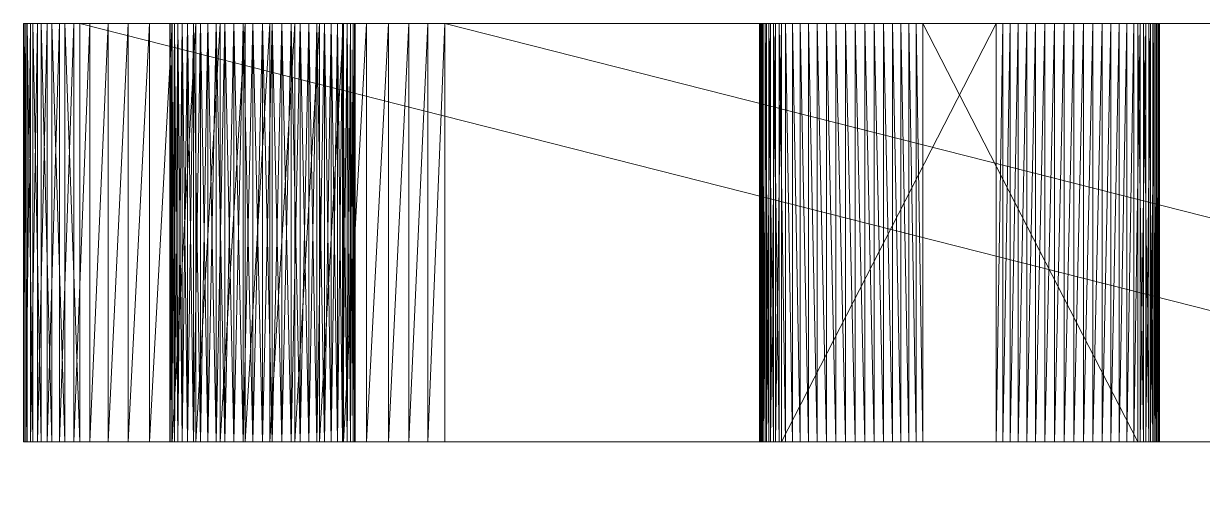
# Model space of a CAD drawing. Header units: inches. Extents: x 210.5 to 250, y 140.8 to 167.8.
# Drawn here: x 210.52 to 230.25, y 159.77 to 167.77 of the extents above; entities that cross this region are included whole.
import ezdxf

# ---------------------------------------------------------------- set-up
doc = ezdxf.new("R2010")
doc.units = ezdxf.units.IN
doc.header["$MEASUREMENT"] = 0
doc.layers.get('0').update_dxf_attribs({"lineweight": 0})

msp = doc.modelspace()

# ---------------------------------------------------------------- meshes
at = {"color": 7, "linetype": 'Continuous'}
mesh = msp.add_polyface(dxfattribs=at)
corners = [(213.263, 160.767, 3.569), (211.461, 160.767, 5.239), (211.208, 160.767, 4.905), (213.174, 160.767, 3.433), (210.991, 160.767, 4.547), (213.101, 160.767, 3.288), (210.813, 160.767, 4.168), (213.042, 160.767, 3.137), (210.753, 160.767, 1.302), (213.101, 160.767, 2.027), (213.042, 160.767, 2.179), (210.632, 160.767, 1.702), (213, 160.767, 2.335), (210.554, 160.767, 2.114), (212.975, 160.767, 2.496), (210.519, 160.767, 2.531), (212.967, 160.767, 2.658), (210.527, 160.767, 2.949), (212.975, 160.767, 2.82), (210.58, 160.767, 3.365), (213, 160.767, 2.98), (210.675, 160.767, 3.772), (210.916, 160.767, 0.916), (211.118, 160.767, 0.549), (213.174, 160.767, 1.883), (211.357, 160.767, 0.205), (213.263, 160.767, 1.746), (211.63, 160.767, -0.112), (213.365, 160.767, 1.62), (211.936, 160.767, -0.398), (213.479, 160.767, 1.506), (211.208, 167.767, 4.905), (212.269, 160.767, -0.651), (212.269, 167.767, -0.651), (211.936, 167.767, -0.398), (211.63, 167.767, -0.112), (211.357, 167.767, 0.205), (211.118, 167.767, 0.549), (210.916, 167.767, 0.916), (210.753, 167.767, 1.302), (210.632, 167.767, 1.702), (210.554, 167.767, 2.114), (210.519, 167.767, 2.531), (210.527, 167.767, 2.949), (210.58, 167.767, 3.365), (210.675, 167.767, 3.772), (210.813, 167.767, 4.168), (210.991, 167.767, 4.547)]
mesh.append_faces([[corners[k] for k in face] for face in [(0, 1, 2), (3, 2, 4), (5, 6, 7), (5, 4, 6), (8, 9, 10), (11, 10, 12), (13, 12, 14), (15, 14, 16), (17, 16, 18), (19, 18, 20), (21, 20, 7), (6, 21, 7), (21, 19, 20), (19, 17, 18), (17, 15, 16), (15, 13, 14), (13, 11, 12), (11, 8, 10), (8, 22, 9), (22, 23, 24), (23, 25, 26), (25, 27, 28), (27, 29, 30), (1, 31, 2), (32, 29, 33), (29, 27, 34), (27, 25, 35), (25, 23, 36), (23, 22, 37), (22, 8, 38), (8, 11, 39), (11, 13, 40), (13, 15, 41), (15, 17, 42), (17, 19, 43), (19, 21, 44), (21, 6, 45), (6, 4, 46), (4, 2, 47)]], dxfattribs={"color": 7})
mesh = msp.add_polyface(dxfattribs=at)
corners = [(211.461, 167.767, 5.239), (211.208, 167.767, 4.905), (211.461, 160.767, 5.239), (211.208, 160.767, 4.905), (210.991, 167.767, 4.547), (210.991, 160.767, 4.547), (210.813, 167.767, 4.168), (210.813, 160.767, 4.168), (210.675, 167.767, 3.772), (210.675, 160.767, 3.772), (210.58, 167.767, 3.365), (210.58, 160.767, 3.365), (210.527, 167.767, 2.949), (210.527, 160.767, 2.949), (210.519, 167.767, 2.531), (210.519, 160.767, 2.531), (210.554, 167.767, 2.114), (210.554, 160.767, 2.114), (210.632, 167.767, 1.702), (210.632, 160.767, 1.702), (210.753, 167.767, 1.302), (210.753, 160.767, 1.302), (210.916, 167.767, 0.916), (210.916, 160.767, 0.916), (211.118, 167.767, 0.549), (211.118, 160.767, 0.549), (211.357, 167.767, 0.205), (211.357, 160.767, 0.205), (211.63, 167.767, -0.112), (211.63, 160.767, -0.112), (211.936, 167.767, -0.398), (211.936, 160.767, -0.398), (212.269, 167.767, -0.651), (213.101, 167.767, 3.288), (213.042, 167.767, 3.137), (213, 167.767, 2.98), (212.975, 167.767, 2.82), (212.967, 167.767, 2.658), (212.975, 167.767, 2.496), (213, 167.767, 2.335), (213.042, 167.767, 2.179), (213.101, 167.767, 2.027), (213.479, 167.767, 1.506), (213.365, 167.767, 1.62), (213.263, 167.767, 1.746), (213.174, 167.767, 1.883), (213.174, 167.767, 3.433), (213.263, 167.767, 3.569)]
mesh.append_faces([[corners[k] for k in face] for face in [(0, 1, 2), (3, 1, 4), (5, 4, 6), (7, 6, 8), (9, 8, 10), (11, 10, 12), (13, 12, 14), (15, 14, 16), (17, 16, 18), (19, 18, 20), (21, 20, 22), (23, 22, 24), (25, 24, 26), (27, 26, 28), (29, 28, 30), (31, 30, 32), (6, 33, 34), (8, 34, 35), (10, 35, 36), (12, 36, 37), (14, 37, 38), (16, 38, 39), (18, 39, 40), (20, 40, 41), (30, 28, 42), (28, 26, 43), (26, 24, 44), (24, 22, 45), (22, 20, 41), (20, 18, 40), (18, 16, 39), (16, 14, 38), (14, 12, 37), (12, 10, 36), (10, 8, 35), (8, 6, 34), (6, 4, 33), (4, 1, 46), (1, 0, 47)]], dxfattribs={"color": 7})
mesh = msp.add_polyface(dxfattribs=at)
corners = [(213.365, 160.767, 3.695), (211.461, 160.767, 5.239), (213.263, 160.767, 3.569), (213.479, 160.767, 3.809), (213.605, 160.767, 3.912), (213.742, 160.767, 4), (213.886, 160.767, 4.074), (214.038, 160.767, 4.132), (214.194, 160.767, 4.174), (214.355, 160.767, 4.199), (211.208, 160.767, 4.905), (213.174, 160.767, 3.433), (210.991, 160.767, 4.547), (213.101, 160.767, 3.288), (212.627, 160.767, -0.868), (213.886, 160.767, 1.242), (213.742, 160.767, 1.315), (212.269, 160.767, -0.651), (213.605, 160.767, 1.404), (211.936, 160.767, -0.398), (213.479, 160.767, 1.506), (211.63, 160.767, -0.112), (213.365, 160.767, 1.62), (211.357, 160.767, 0.205), (213.263, 160.767, 1.746), (211.118, 160.767, 0.549), (213.174, 160.767, 1.883), (210.916, 160.767, 0.916), (213.101, 160.767, 2.027), (213.006, 160.767, -1.046), (212.975, 160.767, 2.496), (212.967, 167.767, 2.658), (212.967, 160.767, 2.658), (213, 160.767, 2.335), (212.975, 167.767, 2.496), (213, 167.767, 2.335), (213.042, 160.767, 2.179), (213.042, 167.767, 2.179), (213.101, 167.767, 2.027), (213.174, 167.767, 1.883), (213.263, 167.767, 1.746), (213.365, 167.767, 1.62), (213.479, 167.767, 3.809), (213.365, 167.767, 3.695), (213.263, 167.767, 3.569), (213.174, 167.767, 3.433), (213.101, 167.767, 3.288), (213.042, 160.767, 3.137), (213.042, 167.767, 3.137), (213, 160.767, 2.98), (213, 167.767, 2.98), (212.975, 160.767, 2.82), (212.975, 167.767, 2.82), (213.402, 160.767, -1.184), (213.402, 167.767, -1.184), (213.006, 167.767, -1.046), (212.627, 167.767, -0.868)]
mesh.append_faces([[corners[k] for k in face] for face in [(0, 1, 2), (0, 3, 1), (1, 3, 4), (5, 1, 4), (5, 6, 1), (1, 6, 7), (8, 1, 7), (8, 9, 1), (2, 10, 11), (11, 12, 13), (14, 15, 16), (17, 16, 18), (19, 18, 20), (21, 20, 22), (23, 22, 24), (25, 24, 26), (27, 26, 28), (19, 17, 18), (17, 14, 16), (14, 29, 15), (30, 31, 32), (30, 33, 34), (35, 33, 36), (37, 36, 28), (38, 28, 26), (39, 26, 24), (40, 24, 22), (41, 22, 20), (42, 3, 0), (43, 0, 2), (44, 2, 11), (45, 11, 13), (46, 13, 47), (48, 47, 49), (50, 49, 51), (52, 51, 32), (53, 29, 54), (29, 14, 55), (14, 17, 56)]], dxfattribs={"color": 7})
mesh = msp.add_polyface(dxfattribs=at)
corners = [(212.975, 160.767, 2.496), (212.975, 167.767, 2.496), (212.967, 167.767, 2.658), (213, 160.767, 2.335), (213, 167.767, 2.335), (212.975, 167.767, 2.82), (212.967, 160.767, 2.658), (213, 167.767, 2.98), (212.975, 160.767, 2.82), (213.042, 167.767, 3.137), (213, 160.767, 2.98), (213.101, 167.767, 3.288), (213.042, 160.767, 3.137), (213.174, 167.767, 3.433), (213.101, 160.767, 3.288), (213.263, 167.767, 3.569), (213.174, 160.767, 3.433), (213.365, 167.767, 3.695), (213.263, 160.767, 3.569), (213.479, 167.767, 3.809), (213.365, 160.767, 3.695), (213.479, 167.767, 1.506), (213.365, 167.767, 1.62), (213.479, 160.767, 1.506), (213.263, 167.767, 1.746), (213.365, 160.767, 1.62), (213.174, 167.767, 1.883), (213.263, 160.767, 1.746), (213.101, 167.767, 2.027), (213.174, 160.767, 1.883), (213.042, 167.767, 2.179), (213.101, 160.767, 2.027), (213.042, 160.767, 2.179), (212.269, 160.767, -0.651), (212.269, 167.767, -0.651), (212.627, 167.767, -0.868), (212.627, 160.767, -0.868), (213.006, 167.767, -1.046), (213.006, 160.767, -1.046), (213.402, 167.767, -1.184), (214.355, 167.767, 4.199), (211.461, 167.767, 5.239), (214.517, 167.767, 4.208), (214.194, 167.767, 4.174), (214.038, 167.767, 4.132), (213.886, 167.767, 4.074), (213.742, 167.767, 4), (213.605, 167.767, 3.912), (211.208, 167.767, 4.905), (210.991, 167.767, 4.547), (210.916, 167.767, 0.916), (211.118, 167.767, 0.549), (211.357, 167.767, 0.205), (211.63, 167.767, -0.112), (211.936, 167.767, -0.398), (213.605, 167.767, 1.404), (213.742, 167.767, 1.315), (213.886, 167.767, 1.242)]
mesh.append_faces([[corners[k] for k in face] for face in [(0, 1, 2), (1, 3, 4), (2, 5, 6), (5, 7, 8), (7, 9, 10), (9, 11, 12), (11, 13, 14), (13, 15, 16), (15, 17, 18), (17, 19, 20), (21, 22, 23), (22, 24, 25), (24, 26, 27), (26, 28, 29), (28, 30, 31), (30, 4, 32), (33, 34, 35), (36, 35, 37), (38, 37, 39), (40, 41, 42), (40, 43, 41), (41, 43, 44), (45, 41, 44), (45, 46, 41), (41, 46, 47), (19, 41, 47), (19, 17, 41), (41, 17, 15), (48, 15, 13), (49, 13, 11), (50, 28, 26), (51, 26, 24), (52, 24, 22), (53, 22, 21), (54, 21, 55), (34, 55, 56), (35, 56, 57), (37, 35, 57), (35, 34, 56), (34, 54, 55)]], dxfattribs={"color": 7})
mesh = msp.add_polyface(dxfattribs=at)
corners = [(211.461, 160.767, 5.239), (214.355, 160.767, 4.199), (214.517, 160.767, 4.208), (214.679, 160.767, 4.199), (215.061, 160.767, -1.305), (214.839, 160.767, 1.141), (214.679, 160.767, 1.116), (214.643, 160.767, -1.34), (214.517, 160.767, 1.108), (214.225, 160.767, -1.332), (214.355, 160.767, 1.116), (213.809, 160.767, -1.279), (214.194, 160.767, 1.141), (213.402, 160.767, -1.184), (214.038, 160.767, 1.183), (213.006, 160.767, -1.046), (213.886, 160.767, 1.242), (213.479, 167.767, 1.506), (213.479, 160.767, 1.506), (213.605, 160.767, 1.404), (213.605, 167.767, 1.404), (213.742, 160.767, 1.315), (213.742, 167.767, 1.315), (213.886, 167.767, 1.242), (214.038, 167.767, 1.183), (214.194, 167.767, 1.141), (214.355, 167.767, 1.116), (214.517, 167.767, 1.108), (214.679, 167.767, 1.116), (214.839, 167.767, 1.141), (214.996, 160.767, 1.183), (214.996, 167.767, 1.183), (215.147, 160.767, 1.242), (215.147, 167.767, 4.074), (215.147, 160.767, 4.074), (214.996, 160.767, 4.132), (214.996, 167.767, 4.132), (214.839, 160.767, 4.174), (214.839, 167.767, 4.174), (214.679, 167.767, 4.199), (214.517, 167.767, 4.208), (214.355, 167.767, 4.199), (214.194, 160.767, 4.174), (214.194, 167.767, 4.174), (214.038, 160.767, 4.132), (214.038, 167.767, 4.132), (213.886, 160.767, 4.074), (213.886, 167.767, 4.074), (213.742, 160.767, 4), (213.742, 167.767, 4), (213.605, 160.767, 3.912), (213.605, 167.767, 3.912), (213.479, 160.767, 3.809), (215.061, 167.767, -1.305), (214.643, 167.767, -1.34), (214.225, 167.767, -1.332), (213.809, 167.767, -1.279)]
mesh.append_faces([[corners[k] for k in face] for face in [(0, 1, 2), (3, 0, 2), (4, 5, 6), (7, 6, 8), (9, 8, 10), (11, 10, 12), (13, 12, 14), (15, 14, 16), (15, 13, 14), (13, 11, 12), (11, 9, 10), (9, 7, 8), (7, 4, 6), (17, 18, 19), (20, 19, 21), (22, 21, 16), (23, 16, 14), (24, 14, 12), (25, 12, 10), (26, 10, 8), (27, 8, 6), (28, 6, 5), (29, 5, 30), (31, 30, 32), (33, 34, 35), (36, 35, 37), (38, 37, 3), (39, 3, 2), (40, 2, 1), (41, 1, 42), (43, 42, 44), (45, 44, 46), (47, 46, 48), (49, 48, 50), (51, 50, 52), (4, 7, 53), (7, 9, 54), (9, 11, 55), (11, 13, 56)]], dxfattribs={"color": 7})
mesh = msp.add_polyface(dxfattribs=at)
corners = [(214.679, 160.767, 4.199), (222.883, 160.767, 13.976), (211.461, 160.767, 5.239), (217.572, 160.767, 0.077), (215.933, 160.767, 2.027), (215.859, 160.767, 1.883), (215.771, 160.767, 1.746), (215.668, 160.767, 1.62), (217.286, 160.767, -0.229), (215.554, 160.767, 1.506), (216.969, 160.767, -0.502), (215.428, 160.767, 1.404), (216.625, 160.767, -0.741), (215.292, 160.767, 1.315), (216.258, 160.767, -0.943), (215.147, 160.767, 1.242), (215.873, 160.767, -1.106), (214.996, 160.767, 1.183), (215.472, 160.767, -1.227), (214.839, 160.767, 1.141), (215.061, 160.767, -1.305), (215.147, 167.767, 1.242), (215.292, 167.767, 1.315), (215.428, 167.767, 1.404), (215.554, 167.767, 1.506), (215.668, 167.767, 1.62), (215.771, 167.767, 1.746), (215.859, 167.767, 1.883), (215.933, 167.767, 2.027), (215.991, 160.767, 2.179), (215.991, 167.767, 2.179), (216.033, 160.767, 2.335), (216.033, 167.767, 2.335), (216.058, 160.767, 2.496), (216.058, 167.767, 2.496), (216.067, 160.767, 2.658), (216.067, 167.767, 2.658), (216.058, 160.767, 2.82), (216.058, 167.767, 2.82), (216.033, 160.767, 2.98), (216.033, 167.767, 2.98), (215.991, 160.767, 3.137), (215.991, 167.767, 3.137), (215.933, 160.767, 3.288), (215.933, 167.767, 3.288), (215.859, 160.767, 3.433), (215.859, 167.767, 3.433), (215.771, 160.767, 3.569), (215.771, 167.767, 3.569), (215.668, 160.767, 3.695), (215.668, 167.767, 3.695), (215.554, 160.767, 3.809), (215.554, 167.767, 3.809), (215.428, 160.767, 3.912), (215.428, 167.767, 3.912), (215.292, 160.767, 4), (215.292, 167.767, 4), (215.147, 160.767, 4.074), (216.258, 167.767, -0.943), (215.873, 167.767, -1.106), (215.472, 167.767, -1.227)]
mesh.append_faces([[corners[k] for k in face] for face in [(0, 1, 2), (3, 4, 5), (6, 3, 5), (6, 7, 3), (8, 7, 9), (10, 9, 11), (12, 11, 13), (14, 13, 15), (16, 15, 17), (18, 17, 19), (20, 18, 19), (18, 16, 17), (16, 14, 15), (14, 12, 13), (12, 10, 11), (21, 15, 13), (22, 13, 11), (23, 11, 9), (24, 9, 7), (25, 7, 6), (26, 6, 5), (27, 5, 4), (28, 4, 29), (30, 29, 31), (32, 31, 33), (34, 33, 35), (36, 35, 37), (38, 37, 39), (40, 39, 41), (42, 41, 43), (44, 43, 45), (46, 45, 47), (48, 47, 49), (50, 49, 51), (52, 51, 53), (54, 53, 55), (56, 55, 57), (14, 16, 58), (16, 18, 59), (18, 20, 60)]], dxfattribs={"color": 7})
mesh = msp.add_polyface(dxfattribs=at)
corners = [(213.479, 167.767, 3.809), (213.605, 167.767, 3.912), (213.479, 160.767, 3.809), (213.742, 167.767, 4), (213.605, 160.767, 3.912), (213.886, 167.767, 4.074), (213.742, 160.767, 4), (214.038, 167.767, 4.132), (213.886, 160.767, 4.074), (214.194, 167.767, 4.174), (214.038, 160.767, 4.132), (214.355, 167.767, 4.199), (214.194, 160.767, 4.174), (214.517, 167.767, 4.208), (214.355, 160.767, 4.199), (214.679, 167.767, 4.199), (214.517, 160.767, 4.208), (214.839, 167.767, 4.174), (214.679, 160.767, 4.199), (214.996, 167.767, 4.132), (214.839, 160.767, 4.174), (215.147, 167.767, 4.074), (214.996, 160.767, 4.132), (215.147, 167.767, 1.242), (214.996, 167.767, 1.183), (215.147, 160.767, 1.242), (214.839, 167.767, 1.141), (214.996, 160.767, 1.183), (214.679, 167.767, 1.116), (214.839, 160.767, 1.141), (214.517, 167.767, 1.108), (214.679, 160.767, 1.116), (214.355, 167.767, 1.116), (214.517, 160.767, 1.108), (214.194, 167.767, 1.141), (214.355, 160.767, 1.116), (214.038, 167.767, 1.183), (214.194, 160.767, 1.141), (213.886, 167.767, 1.242), (214.038, 160.767, 1.183), (213.742, 167.767, 1.315), (213.886, 160.767, 1.242), (213.605, 167.767, 1.404), (213.742, 160.767, 1.315), (213.479, 167.767, 1.506), (213.605, 160.767, 1.404), (213.402, 160.767, -1.184), (213.402, 167.767, -1.184), (213.809, 167.767, -1.279), (213.809, 160.767, -1.279), (214.225, 167.767, -1.332), (214.225, 160.767, -1.332), (214.643, 167.767, -1.34), (214.643, 160.767, -1.34), (215.061, 167.767, -1.305), (215.472, 167.767, -1.227), (211.461, 167.767, 5.239), (213.006, 167.767, -1.046)]
mesh.append_faces([[corners[k] for k in face] for face in [(0, 1, 2), (1, 3, 4), (3, 5, 6), (5, 7, 8), (7, 9, 10), (9, 11, 12), (11, 13, 14), (13, 15, 16), (15, 17, 18), (17, 19, 20), (19, 21, 22), (23, 24, 25), (24, 26, 27), (26, 28, 29), (28, 30, 31), (30, 32, 33), (32, 34, 35), (34, 36, 37), (36, 38, 39), (38, 40, 41), (40, 42, 43), (42, 44, 45), (46, 47, 48), (49, 48, 50), (51, 50, 52), (53, 52, 54), (24, 55, 26), (26, 54, 28), (28, 52, 30), (28, 54, 52), (30, 50, 32), (30, 52, 50), (32, 48, 34), (32, 50, 48), (34, 47, 36), (34, 48, 47), (56, 15, 13), (57, 38, 36), (47, 57, 36)]], dxfattribs={"color": 7})
mesh = msp.add_polyface(dxfattribs=at)
corners = [(215.147, 167.767, 4.074), (215.292, 167.767, 4), (215.147, 160.767, 4.074), (215.428, 167.767, 3.912), (215.292, 160.767, 4), (215.554, 167.767, 3.809), (215.428, 160.767, 3.912), (215.668, 167.767, 3.695), (215.554, 160.767, 3.809), (215.771, 167.767, 3.569), (215.668, 160.767, 3.695), (215.859, 167.767, 3.433), (215.771, 160.767, 3.569), (215.933, 167.767, 3.288), (215.859, 160.767, 3.433), (215.991, 167.767, 3.137), (215.933, 160.767, 3.288), (216.033, 167.767, 2.98), (215.991, 160.767, 3.137), (216.058, 167.767, 2.82), (216.033, 160.767, 2.98), (216.067, 167.767, 2.658), (216.058, 160.767, 2.82), (216.058, 167.767, 2.496), (216.067, 160.767, 2.658), (216.033, 167.767, 2.335), (216.058, 160.767, 2.496), (215.991, 167.767, 2.179), (216.033, 160.767, 2.335), (215.933, 167.767, 2.027), (215.991, 160.767, 2.179), (215.859, 167.767, 1.883), (215.933, 160.767, 2.027), (215.771, 167.767, 1.746), (215.859, 160.767, 1.883), (215.668, 167.767, 1.62), (215.771, 160.767, 1.746), (215.554, 167.767, 1.506), (215.668, 160.767, 1.62), (215.428, 167.767, 1.404), (215.554, 160.767, 1.506), (215.292, 167.767, 1.315), (215.428, 160.767, 1.404), (215.147, 167.767, 1.242), (215.292, 160.767, 1.315), (215.061, 160.767, -1.305), (215.061, 167.767, -1.305), (215.472, 167.767, -1.227), (215.472, 160.767, -1.227), (215.873, 167.767, -1.106), (215.873, 160.767, -1.106), (216.258, 167.767, -0.943), (216.258, 160.767, -0.943), (216.625, 167.767, -0.741), (217.572, 167.767, 0.077), (217.286, 167.767, -0.229), (216.969, 167.767, -0.502), (214.996, 167.767, 1.183), (214.839, 167.767, 1.141), (222.883, 167.767, 13.976), (214.679, 167.767, 4.199), (211.461, 167.767, 5.239)]
mesh.append_faces([[corners[k] for k in face] for face in [(0, 1, 2), (1, 3, 4), (3, 5, 6), (5, 7, 8), (7, 9, 10), (9, 11, 12), (11, 13, 14), (13, 15, 16), (15, 17, 18), (17, 19, 20), (19, 21, 22), (21, 23, 24), (23, 25, 26), (25, 27, 28), (27, 29, 30), (29, 31, 32), (31, 33, 34), (33, 35, 36), (35, 37, 38), (37, 39, 40), (39, 41, 42), (41, 43, 44), (45, 46, 47), (48, 47, 49), (50, 49, 51), (52, 51, 53), (33, 54, 35), (33, 31, 54), (54, 31, 29), (35, 55, 37), (37, 56, 39), (39, 53, 41), (39, 56, 53), (41, 51, 43), (41, 53, 51), (43, 49, 57), (43, 51, 49), (57, 49, 47), (58, 47, 46), (59, 60, 61)]], dxfattribs={"color": 7})
mesh = msp.add_polyface(dxfattribs=at)
corners = [(214.679, 160.767, 4.199), (222.93, 160.767, 13.82), (222.883, 160.767, 13.976), (214.839, 160.767, 4.174), (222.993, 160.767, 13.671), (214.996, 160.767, 4.132), (223.071, 160.767, 13.529), (215.147, 160.767, 4.074), (223.164, 160.767, 13.395), (215.292, 160.767, 4), (223.27, 160.767, 13.273), (215.428, 160.767, 3.912), (223.388, 160.767, 13.162), (215.554, 160.767, 3.809), (223.517, 160.767, 13.063), (215.668, 160.767, 3.695), (223.656, 160.767, 12.979), (215.771, 160.767, 3.569), (223.803, 160.767, 12.91), (215.859, 160.767, 3.433), (223.956, 160.767, 12.857), (215.933, 160.767, 3.288), (224.114, 160.767, 12.82), (215.991, 160.767, 3.137), (224.275, 160.767, 12.8), (217.572, 160.767, 0.077), (216.033, 160.767, 2.98), (216.058, 160.767, 2.82), (216.067, 160.767, 2.658), (216.058, 160.767, 2.496), (216.033, 160.767, 2.335), (215.991, 160.767, 2.179), (215.933, 160.767, 2.027), (215.668, 160.767, 1.62), (217.286, 160.767, -0.229), (222.853, 160.767, 14.135), (211.461, 160.767, 5.239), (222.839, 160.767, 14.297), (222.842, 160.767, 14.459), (222.863, 160.767, 14.62), (222.9, 160.767, 14.778), (222.953, 160.767, 14.931), (223.022, 160.767, 15.078), (223.106, 160.767, 15.217), (223.204, 160.767, 15.346), (226.8, 160.767, 19.604), (216.969, 160.767, -0.502), (215.554, 160.767, 1.506), (217.572, 167.767, 0.077), (217.286, 167.767, -0.229), (216.625, 160.767, -0.741), (216.969, 167.767, -0.502)]
mesh.append_faces([[corners[k] for k in face] for face in [(0, 1, 2), (0, 3, 1), (1, 3, 4), (4, 3, 5), (6, 5, 7), (8, 7, 9), (10, 9, 11), (12, 11, 13), (14, 13, 15), (16, 15, 17), (18, 17, 19), (20, 19, 21), (22, 21, 23), (24, 23, 25), (23, 26, 25), (25, 26, 27), (28, 25, 27), (28, 29, 25), (25, 29, 30), (31, 25, 30), (31, 32, 25), (25, 33, 34), (10, 8, 9), (8, 6, 7), (6, 4, 5), (2, 35, 36), (36, 35, 37), (38, 36, 37), (38, 39, 36), (36, 39, 40), (41, 36, 40), (41, 42, 36), (36, 42, 43), (44, 36, 43), (44, 45, 36), (46, 34, 47), (25, 34, 48), (34, 46, 49), (46, 50, 51)]], dxfattribs={"color": 7})
mesh = msp.add_polyface(dxfattribs=at)
corners = [(216.625, 160.767, -0.741), (216.625, 167.767, -0.741), (216.969, 167.767, -0.502), (216.969, 160.767, -0.502), (217.286, 167.767, -0.229), (217.286, 160.767, -0.229), (217.572, 167.767, 0.077), (216.258, 160.767, -0.943), (211.461, 167.767, 5.239), (226.8, 167.767, 19.604), (223.204, 167.767, 15.346), (223.106, 167.767, 15.217), (223.022, 167.767, 15.078), (222.953, 167.767, 14.931), (222.9, 167.767, 14.778), (222.863, 167.767, 14.62), (222.842, 167.767, 14.459), (222.839, 167.767, 14.297), (222.853, 167.767, 14.135), (222.883, 167.767, 13.976), (214.679, 167.767, 4.199), (222.93, 167.767, 13.82), (214.839, 167.767, 4.174), (222.993, 167.767, 13.671), (214.996, 167.767, 4.132), (223.071, 167.767, 13.529), (215.147, 167.767, 4.074), (223.164, 167.767, 13.395), (215.292, 167.767, 4), (223.27, 167.767, 13.273), (215.991, 167.767, 2.179), (215.933, 167.767, 2.027), (216.033, 167.767, 2.335), (216.058, 167.767, 2.496), (216.067, 167.767, 2.658), (216.058, 167.767, 2.82), (216.033, 167.767, 2.98), (215.991, 167.767, 3.137), (224.275, 167.767, 12.8), (215.668, 167.767, 1.62), (215.554, 167.767, 1.506), (215.933, 167.767, 3.288), (224.114, 167.767, 12.82), (215.859, 167.767, 3.433), (223.956, 167.767, 12.857), (215.771, 167.767, 3.569), (223.803, 167.767, 12.91), (215.668, 167.767, 3.695), (223.656, 167.767, 12.979), (215.554, 167.767, 3.809), (223.517, 167.767, 13.063), (215.428, 167.767, 3.912), (223.388, 167.767, 13.162)]
mesh.append_faces([[corners[k] for k in face] for face in [(0, 1, 2), (3, 2, 4), (5, 4, 6), (0, 7, 1), (8, 9, 10), (11, 8, 10), (11, 12, 8), (8, 12, 13), (14, 8, 13), (14, 15, 8), (8, 15, 16), (17, 8, 16), (17, 18, 8), (8, 18, 19), (20, 19, 21), (22, 21, 23), (24, 23, 25), (26, 25, 27), (28, 27, 29), (30, 6, 31), (30, 32, 6), (6, 32, 33), (34, 6, 33), (34, 35, 6), (6, 35, 36), (37, 6, 36), (37, 38, 6), (39, 6, 4), (40, 4, 2), (37, 41, 42), (41, 43, 44), (43, 45, 46), (45, 47, 48), (47, 49, 50), (49, 51, 52), (51, 28, 29), (28, 26, 27), (26, 24, 25), (24, 22, 23), (22, 20, 21)]], dxfattribs={"color": 7})
mesh = msp.add_polyface(dxfattribs=at)
corners = [(224.437, 160.767, 12.796), (217.572, 160.767, 0.077), (224.599, 160.767, 12.81), (224.275, 160.767, 12.8), (229.169, 160.767, 17.603), (225.572, 160.767, 13.346), (225.461, 160.767, 13.227), (225.339, 160.767, 13.121), (225.205, 160.767, 13.029), (225.063, 160.767, 12.95), (224.914, 160.767, 12.887), (224.758, 160.767, 12.841), (224.114, 160.767, 12.82), (215.991, 160.767, 3.137), (223.956, 160.767, 12.857), (215.933, 160.767, 3.288), (223.803, 160.767, 12.91), (215.859, 160.767, 3.433), (223.656, 160.767, 12.979), (215.771, 160.767, 3.569), (223.517, 160.767, 13.063), (215.668, 160.767, 3.695), (223.388, 160.767, 13.162), (215.554, 160.767, 3.809), (223.27, 160.767, 13.273), (215.428, 160.767, 3.912), (211.461, 160.767, 5.239), (239.041, 160.767, 37.894), (211.461, 167.767, 5.239), (223.204, 160.767, 15.346), (223.106, 160.767, 15.217), (223.204, 167.767, 15.346), (223.022, 160.767, 15.078), (223.106, 167.767, 15.217), (222.953, 160.767, 14.931), (223.022, 167.767, 15.078), (222.9, 160.767, 14.778), (222.953, 167.767, 14.931), (222.863, 160.767, 14.62), (222.9, 167.767, 14.778), (222.842, 160.767, 14.459), (222.863, 167.767, 14.62), (222.839, 160.767, 14.297), (222.842, 167.767, 14.459), (222.853, 160.767, 14.135), (222.839, 167.767, 14.297), (222.883, 160.767, 13.976), (222.853, 167.767, 14.135), (222.93, 160.767, 13.82), (222.883, 167.767, 13.976), (222.993, 160.767, 13.671), (222.93, 167.767, 13.82), (223.071, 160.767, 13.529), (222.993, 167.767, 13.671), (223.164, 160.767, 13.395), (223.071, 167.767, 13.529), (223.164, 167.767, 13.395), (223.27, 167.767, 13.273), (223.388, 167.767, 13.162), (223.517, 167.767, 13.063), (223.656, 167.767, 12.979), (223.803, 167.767, 12.91), (223.956, 167.767, 12.857), (224.114, 167.767, 12.82)]
mesh.append_faces([[corners[k] for k in face] for face in [(0, 1, 2), (0, 3, 1), (1, 4, 5), (6, 1, 5), (6, 7, 1), (1, 7, 8), (9, 1, 8), (9, 10, 1), (1, 10, 11), (2, 1, 11), (3, 12, 13), (12, 14, 15), (14, 16, 17), (16, 18, 19), (18, 20, 21), (20, 22, 23), (22, 24, 25), (26, 27, 28), (29, 30, 31), (30, 32, 33), (32, 34, 35), (34, 36, 37), (36, 38, 39), (38, 40, 41), (40, 42, 43), (42, 44, 45), (44, 46, 47), (46, 48, 49), (48, 50, 51), (50, 52, 53), (52, 54, 55), (54, 24, 56), (24, 22, 57), (22, 20, 58), (20, 18, 59), (18, 16, 60), (16, 14, 61), (14, 12, 62), (12, 3, 63)]], dxfattribs={"color": 7})
mesh = msp.add_polyface(dxfattribs=at)
corners = [(211.461, 160.767, 5.239), (226.8, 160.767, 19.604), (239.041, 160.767, 37.894), (245.153, 160.767, 32.732), (217.572, 160.767, 0.077), (217.572, 167.767, 0.077), (225.572, 160.767, 13.346), (225.461, 167.767, 13.227), (225.461, 160.767, 13.227), (224.437, 160.767, 12.796), (224.599, 160.767, 12.81), (224.437, 167.767, 12.796), (224.758, 160.767, 12.841), (224.599, 167.767, 12.81), (224.914, 160.767, 12.887), (224.758, 167.767, 12.841), (225.063, 160.767, 12.95), (224.914, 167.767, 12.887), (225.205, 160.767, 13.029), (225.063, 167.767, 12.95), (225.339, 160.767, 13.121), (225.205, 167.767, 13.029), (225.339, 167.767, 13.121), (223.204, 160.767, 15.346), (226.8, 167.767, 19.604), (226.911, 167.767, 19.722), (226.911, 160.767, 19.722), (229.169, 160.767, 17.603), (229.267, 160.767, 17.733), (229.169, 167.767, 17.603), (229.351, 160.767, 17.871), (229.267, 167.767, 17.733), (229.42, 160.767, 18.018), (229.351, 167.767, 17.871), (229.473, 160.767, 18.171), (229.42, 167.767, 18.018), (229.51, 160.767, 18.329), (229.473, 167.767, 18.171), (229.53, 160.767, 18.49), (229.51, 167.767, 18.329), (229.52, 160.767, 18.814), (229.49, 160.767, 18.974), (229.52, 167.767, 18.814), (229.443, 160.767, 19.129), (229.49, 167.767, 18.974), (229.38, 160.767, 19.279), (229.443, 167.767, 19.129), (229.302, 160.767, 19.421), (229.38, 167.767, 19.279), (229.209, 160.767, 19.554), (229.302, 167.767, 19.421), (229.103, 160.767, 19.677), (229.209, 167.767, 19.554), (228.985, 160.767, 19.788), (229.103, 167.767, 19.677), (228.855, 160.767, 19.886), (228.985, 167.767, 19.788), (228.717, 160.767, 19.97), (228.855, 167.767, 19.886), (228.57, 160.767, 20.039), (228.717, 167.767, 19.97), (228.416, 160.767, 20.092), (228.57, 167.767, 20.039), (228.258, 160.767, 20.129), (228.416, 167.767, 20.092), (228.098, 160.767, 20.149), (228.258, 167.767, 20.129), (227.935, 160.767, 20.153), (228.098, 167.767, 20.149), (227.774, 160.767, 20.139), (227.935, 167.767, 20.153), (227.614, 160.767, 20.109), (227.774, 167.767, 20.139), (227.459, 160.767, 20.062), (227.614, 167.767, 20.109), (227.309, 160.767, 19.999), (227.459, 167.767, 20.062), (227.167, 160.767, 19.921), (227.309, 167.767, 19.999), (227.034, 160.767, 19.828), (227.167, 167.767, 19.921), (227.034, 167.767, 19.828)]
mesh.append_faces([[corners[k] for k in face] for face in [(0, 1, 2), (3, 4, 5), (6, 7, 8), (9, 10, 11), (10, 12, 13), (12, 14, 15), (14, 16, 17), (16, 18, 19), (18, 20, 21), (20, 8, 22), (23, 24, 1), (1, 25, 26), (27, 28, 29), (28, 30, 31), (30, 32, 33), (32, 34, 35), (34, 36, 37), (36, 38, 39), (40, 41, 42), (41, 43, 44), (43, 45, 46), (45, 47, 48), (47, 49, 50), (49, 51, 52), (51, 53, 54), (53, 55, 56), (55, 57, 58), (57, 59, 60), (59, 61, 62), (61, 63, 64), (63, 65, 66), (65, 67, 68), (67, 69, 70), (69, 71, 72), (71, 73, 74), (73, 75, 76), (75, 77, 78), (77, 79, 80), (79, 26, 81)]], dxfattribs={"color": 7})
mesh = msp.add_polyface(dxfattribs=at)
corners = [(225.572, 167.767, 13.346), (225.461, 167.767, 13.227), (225.572, 160.767, 13.346), (225.461, 160.767, 13.227), (225.339, 167.767, 13.121), (225.339, 160.767, 13.121), (225.205, 167.767, 13.029), (225.205, 160.767, 13.029), (225.063, 167.767, 12.95), (225.063, 160.767, 12.95), (224.914, 167.767, 12.887), (224.914, 160.767, 12.887), (224.758, 167.767, 12.841), (224.758, 160.767, 12.841), (224.599, 167.767, 12.81), (224.599, 160.767, 12.81), (224.437, 167.767, 12.796), (223.204, 167.767, 15.346), (226.8, 167.767, 19.604), (223.204, 160.767, 15.346), (226.911, 167.767, 19.722), (226.8, 160.767, 19.604), (226.911, 160.767, 19.722), (227.034, 167.767, 19.828), (227.034, 160.767, 19.828), (227.167, 167.767, 19.921), (227.167, 160.767, 19.921), (227.309, 167.767, 19.999), (227.309, 160.767, 19.999), (227.459, 167.767, 20.062), (227.459, 160.767, 20.062), (227.614, 167.767, 20.109), (227.614, 160.767, 20.109), (227.774, 167.767, 20.139), (227.774, 160.767, 20.139), (227.935, 167.767, 20.153), (227.935, 160.767, 20.153), (228.098, 167.767, 20.149), (228.098, 160.767, 20.149), (228.258, 167.767, 20.129), (228.258, 160.767, 20.129), (228.416, 167.767, 20.092), (228.416, 160.767, 20.092), (228.57, 167.767, 20.039), (228.57, 160.767, 20.039), (228.717, 167.767, 19.97), (228.717, 160.767, 19.97), (228.855, 167.767, 19.886), (228.855, 160.767, 19.886), (228.985, 167.767, 19.788), (228.985, 160.767, 19.788), (229.103, 167.767, 19.677), (229.103, 160.767, 19.677), (229.209, 167.767, 19.554), (229.209, 160.767, 19.554), (229.302, 167.767, 19.421), (229.302, 160.767, 19.421), (229.38, 167.767, 19.279), (229.38, 160.767, 19.279), (229.443, 167.767, 19.129), (229.443, 160.767, 19.129), (229.49, 167.767, 18.974), (229.49, 160.767, 18.974), (229.52, 167.767, 18.814), (229.53, 160.767, 18.49), (229.53, 167.767, 18.49), (229.51, 167.767, 18.329), (229.51, 160.767, 18.329), (229.473, 167.767, 18.171), (229.473, 160.767, 18.171), (229.42, 167.767, 18.018), (229.42, 160.767, 18.018), (229.351, 167.767, 17.871), (229.351, 160.767, 17.871), (229.267, 167.767, 17.733), (229.267, 160.767, 17.733), (229.169, 167.767, 17.603), (229.169, 160.767, 17.603), (239.787, 167.767, 38.777), (211.461, 167.767, 5.239)]
mesh.append_faces([[corners[k] for k in face] for face in [(0, 1, 2), (3, 1, 4), (5, 4, 6), (7, 6, 8), (9, 8, 10), (11, 10, 12), (13, 12, 14), (15, 14, 16), (17, 18, 19), (18, 20, 21), (22, 20, 23), (24, 23, 25), (26, 25, 27), (28, 27, 29), (30, 29, 31), (32, 31, 33), (34, 33, 35), (36, 35, 37), (38, 37, 39), (40, 39, 41), (42, 41, 43), (44, 43, 45), (46, 45, 47), (48, 47, 49), (50, 49, 51), (52, 51, 53), (54, 53, 55), (56, 55, 57), (58, 57, 59), (60, 59, 61), (62, 61, 63), (64, 65, 66), (67, 66, 68), (69, 68, 70), (71, 70, 72), (73, 72, 74), (75, 74, 76), (76, 0, 77), (77, 0, 2), (78, 18, 79)]], dxfattribs={"color": 7})
mesh = msp.add_polyface(dxfattribs=at)
corners = [(226.911, 160.767, 19.722), (239.041, 160.767, 37.894), (226.8, 160.767, 19.604), (227.034, 160.767, 19.828), (227.167, 160.767, 19.921), (227.309, 160.767, 19.999), (227.459, 160.767, 20.062), (227.614, 160.767, 20.109), (227.774, 160.767, 20.139), (239.13, 160.767, 37.41), (239.243, 160.767, 36.981), (227.935, 160.767, 20.153), (239.388, 160.767, 36.562), (228.098, 160.767, 20.149), (239.563, 160.767, 36.155), (228.258, 160.767, 20.129), (239.768, 160.767, 35.762), (228.416, 160.767, 20.092), (240.002, 160.767, 35.385), (228.57, 160.767, 20.039), (240.262, 160.767, 35.026), (228.717, 160.767, 19.97), (240.549, 160.767, 34.687), (228.855, 160.767, 19.886), (240.859, 160.767, 34.371), (228.985, 160.767, 19.788), (241.192, 160.767, 34.078), (229.103, 160.767, 19.677), (241.546, 160.767, 33.811), (229.209, 160.767, 19.554), (245.153, 160.767, 32.732), (229.169, 160.767, 17.603), (217.572, 160.767, 0.077), (239.787, 167.767, 38.777), (211.461, 167.767, 5.239), (229.52, 160.767, 18.814), (229.52, 167.767, 18.814), (229.534, 167.767, 18.653), (229.534, 160.767, 18.653), (229.53, 167.767, 18.49), (229.53, 160.767, 18.49), (228.985, 167.767, 19.788), (228.855, 167.767, 19.886), (228.717, 167.767, 19.97), (228.57, 167.767, 20.039), (228.416, 167.767, 20.092), (228.258, 167.767, 20.129), (228.098, 167.767, 20.149), (227.935, 167.767, 20.153), (227.774, 167.767, 20.139), (227.614, 167.767, 20.109), (227.459, 167.767, 20.062), (227.309, 167.767, 19.999), (227.167, 167.767, 19.921), (227.034, 167.767, 19.828), (226.911, 167.767, 19.722), (226.8, 167.767, 19.604), (245.899, 167.767, 33.615), (217.572, 167.767, 0.077), (229.169, 167.767, 17.603)]
mesh.append_faces([[corners[k] for k in face] for face in [(0, 1, 2), (0, 3, 1), (1, 3, 4), (5, 1, 4), (5, 6, 1), (1, 6, 7), (7, 8, 9), (10, 8, 11), (12, 11, 13), (14, 13, 15), (16, 15, 17), (18, 17, 19), (20, 19, 21), (22, 21, 23), (24, 23, 25), (26, 25, 27), (28, 27, 29), (30, 31, 32), (1, 33, 34), (35, 36, 37), (38, 37, 39), (40, 38, 39), (38, 35, 37), (33, 41, 42), (43, 33, 42), (43, 44, 33), (33, 44, 45), (46, 33, 45), (46, 47, 33), (33, 47, 48), (49, 33, 48), (49, 50, 33), (33, 50, 51), (52, 33, 51), (52, 53, 33), (33, 53, 54), (55, 33, 54), (55, 56, 33), (57, 58, 59)]], dxfattribs={"color": 7})
mesh = msp.add_polyface(dxfattribs=at)
corners = [(224.437, 160.767, 12.796), (224.437, 167.767, 12.796), (224.275, 167.767, 12.8), (224.275, 160.767, 12.8), (224.114, 167.767, 12.82), (224.114, 160.767, 12.82), (223.956, 167.767, 12.857), (223.956, 160.767, 12.857), (223.803, 167.767, 12.91), (223.803, 160.767, 12.91), (223.656, 167.767, 12.979), (223.656, 160.767, 12.979), (223.517, 167.767, 13.063), (223.517, 160.767, 13.063), (223.388, 167.767, 13.162), (223.388, 160.767, 13.162), (223.27, 167.767, 13.273), (223.27, 160.767, 13.273), (223.164, 167.767, 13.395), (223.164, 160.767, 13.395), (223.071, 167.767, 13.529), (223.071, 160.767, 13.529), (222.993, 167.767, 13.671), (222.993, 160.767, 13.671), (222.93, 167.767, 13.82), (222.93, 160.767, 13.82), (222.883, 167.767, 13.976), (222.883, 160.767, 13.976), (222.853, 167.767, 14.135), (222.853, 160.767, 14.135), (222.839, 167.767, 14.297), (222.839, 160.767, 14.297), (222.842, 167.767, 14.459), (222.842, 160.767, 14.459), (222.863, 167.767, 14.62), (222.863, 160.767, 14.62), (222.9, 167.767, 14.778), (222.9, 160.767, 14.778), (222.953, 167.767, 14.931), (222.953, 160.767, 14.931), (223.022, 167.767, 15.078), (223.022, 160.767, 15.078), (223.106, 167.767, 15.217), (223.106, 160.767, 15.217), (223.204, 167.767, 15.346), (215.428, 167.767, 3.912), (215.554, 167.767, 3.809), (215.668, 167.767, 3.695), (215.771, 167.767, 3.569), (215.859, 167.767, 3.433), (215.933, 167.767, 3.288), (215.991, 167.767, 3.137), (217.572, 167.767, 0.077), (224.599, 167.767, 12.81), (224.758, 167.767, 12.841), (224.914, 167.767, 12.887), (225.063, 167.767, 12.95), (225.205, 167.767, 13.029), (225.339, 167.767, 13.121), (225.461, 167.767, 13.227), (225.572, 167.767, 13.346), (229.169, 167.767, 17.603)]
mesh.append_faces([[corners[k] for k in face] for face in [(0, 1, 2), (3, 2, 4), (5, 4, 6), (7, 6, 8), (9, 8, 10), (11, 10, 12), (13, 12, 14), (15, 14, 16), (17, 16, 18), (19, 18, 20), (21, 20, 22), (23, 22, 24), (25, 24, 26), (27, 26, 28), (29, 28, 30), (31, 30, 32), (33, 32, 34), (35, 34, 36), (37, 36, 38), (39, 38, 40), (41, 40, 42), (43, 42, 44), (3, 0, 2), (45, 16, 14), (46, 14, 12), (47, 12, 10), (48, 10, 8), (49, 8, 6), (50, 6, 4), (51, 4, 2), (52, 2, 1), (53, 52, 1), (53, 54, 52), (52, 54, 55), (56, 52, 55), (56, 57, 52), (52, 57, 58), (59, 52, 58), (59, 60, 52), (52, 60, 61)]], dxfattribs={"color": 7})
mesh = msp.add_polyface(dxfattribs=at)
corners = [(239.048, 160.767, 37.846), (227.614, 160.767, 20.109), (239.13, 160.767, 37.41), (239.041, 160.767, 37.894), (227.774, 160.767, 20.139), (239.243, 160.767, 36.981), (241.919, 160.767, 33.571), (229.209, 160.767, 19.554), (229.302, 160.767, 19.421), (242.308, 160.767, 33.358), (229.38, 160.767, 19.279), (242.712, 160.767, 33.176), (229.443, 160.767, 19.129), (243.129, 160.767, 33.023), (229.49, 160.767, 18.974), (243.555, 160.767, 32.902), (229.52, 160.767, 18.814), (229.534, 160.767, 18.653), (244.429, 160.767, 32.755), (244.872, 160.767, 32.73), (229.53, 160.767, 18.49), (245.153, 160.767, 32.732), (229.51, 160.767, 18.329), (229.473, 160.767, 18.171), (229.42, 160.767, 18.018), (229.351, 160.767, 17.871), (229.267, 160.767, 17.733), (229.169, 160.767, 17.603), (241.192, 160.767, 34.078), (240.859, 160.767, 34.371), (228.985, 160.767, 19.788), (240.549, 160.767, 34.687), (228.855, 160.767, 19.886), (240.262, 160.767, 35.026), (228.717, 160.767, 19.97), (240.002, 160.767, 35.385), (228.57, 160.767, 20.039), (239.768, 160.767, 35.762), (228.416, 160.767, 20.092), (239.563, 160.767, 36.155), (228.258, 160.767, 20.129), (239.388, 160.767, 36.562), (228.098, 160.767, 20.149), (227.935, 160.767, 20.153), (217.572, 167.767, 0.077), (245.899, 167.767, 33.615), (229.267, 167.767, 17.733), (229.169, 167.767, 17.603), (229.351, 167.767, 17.871), (229.42, 167.767, 18.018), (229.473, 167.767, 18.171), (229.51, 167.767, 18.329), (229.53, 167.767, 18.49), (229.534, 167.767, 18.653), (229.52, 167.767, 18.814), (229.49, 167.767, 18.974), (229.443, 167.767, 19.129), (229.38, 167.767, 19.279), (229.302, 167.767, 19.421), (229.209, 167.767, 19.554), (229.103, 167.767, 19.677), (228.985, 167.767, 19.788)]
mesh.append_faces([[corners[k] for k in face] for face in [(0, 1, 2), (0, 3, 1), (2, 4, 5), (6, 7, 8), (9, 8, 10), (11, 10, 12), (13, 12, 14), (15, 14, 16), (16, 17, 18), (19, 17, 20), (21, 20, 22), (23, 21, 22), (23, 24, 21), (21, 24, 25), (26, 21, 25), (26, 27, 21), (28, 29, 30), (29, 31, 32), (31, 33, 34), (33, 35, 36), (35, 37, 38), (37, 39, 40), (39, 41, 42), (41, 5, 43), (21, 44, 45), (46, 45, 47), (46, 48, 45), (45, 48, 49), (50, 45, 49), (50, 51, 45), (45, 51, 52), (53, 45, 52), (53, 54, 45), (45, 54, 55), (56, 45, 55), (56, 57, 45), (45, 57, 58), (59, 45, 58), (59, 60, 45), (45, 60, 61)]], dxfattribs={"color": 7})
mesh = msp.add_polyface(dxfattribs=at)
corners = [(239.787, 160.362, 38.777), (239.839, 160.286, 38.844), (239.787, 167.767, 38.777), (239.846, 167.767, 38.854), (239.884, 160.207, 38.914), (239.897, 167.767, 38.937), (239.923, 160.126, 38.986), (239.94, 167.767, 39.025), (239.955, 160.043, 39.059), (239.975, 167.767, 39.116), (239.993, 159.908, 39.18), (240, 167.767, 39.21), (240.016, 159.767, 39.306), (240.016, 167.767, 39.306), (240.102, 167.767, 39.817), (239.388, 160.767, 36.562), (239.563, 160.767, 36.155), (239.58, 160.767, 36.163), (239.768, 160.767, 35.762), (239.784, 160.767, 35.771), (240.002, 160.767, 35.385), (240.017, 160.767, 35.395), (240.262, 160.767, 35.026), (240.277, 160.767, 35.037), (240.549, 160.767, 34.687), (240.562, 160.767, 34.7), (240.859, 160.767, 34.371), (240.872, 160.767, 34.384), (241.192, 160.767, 34.078), (241.204, 160.767, 34.093), (243.989, 160.767, 32.812), (229.52, 160.767, 18.814), (244.429, 160.767, 32.755), (243.555, 160.767, 32.902), (229.534, 160.767, 18.653), (244.872, 160.767, 32.73), (245.153, 160.767, 32.732), (229.53, 160.767, 18.49), (243.129, 160.767, 33.023), (229.49, 160.767, 18.974), (242.712, 160.767, 33.176), (229.443, 160.767, 19.129), (242.308, 160.767, 33.358), (229.38, 160.767, 19.279), (241.919, 160.767, 33.571), (229.302, 160.767, 19.421), (241.546, 160.767, 33.811), (229.209, 160.767, 19.554), (229.103, 160.767, 19.677), (239.748, 160.41, 38.731), (239.709, 160.454, 38.685), (239.623, 160.537, 38.583), (239.53, 160.608, 38.473), (239.437, 160.664, 38.362), (239.343, 160.708, 38.251), (239.242, 160.741, 38.132), (239.14, 160.761, 38.011), (239.041, 160.767, 37.894), (228.985, 167.767, 19.788), (245.899, 167.767, 33.615)]
mesh.append_faces([[corners[k] for k in face] for face in [(0, 1, 2), (2, 1, 3), (3, 1, 4), (5, 4, 6), (7, 6, 8), (9, 8, 10), (11, 10, 12), (13, 11, 12), (11, 9, 10), (9, 7, 8), (7, 5, 6), (5, 3, 4), (13, 12, 14), (15, 16, 17), (16, 18, 19), (18, 20, 21), (20, 22, 23), (22, 24, 25), (24, 26, 27), (26, 28, 29), (30, 31, 32), (30, 33, 31), (32, 34, 35), (36, 35, 37), (33, 38, 39), (38, 40, 41), (40, 42, 43), (42, 44, 45), (44, 46, 47), (46, 28, 48), (0, 2, 49), (49, 2, 50), (50, 2, 51), (51, 2, 52), (52, 2, 53), (53, 2, 54), (54, 2, 55), (55, 2, 56), (56, 2, 57), (58, 2, 59)]], dxfattribs={"color": 7})

doc.saveas('drawing.dxf')
